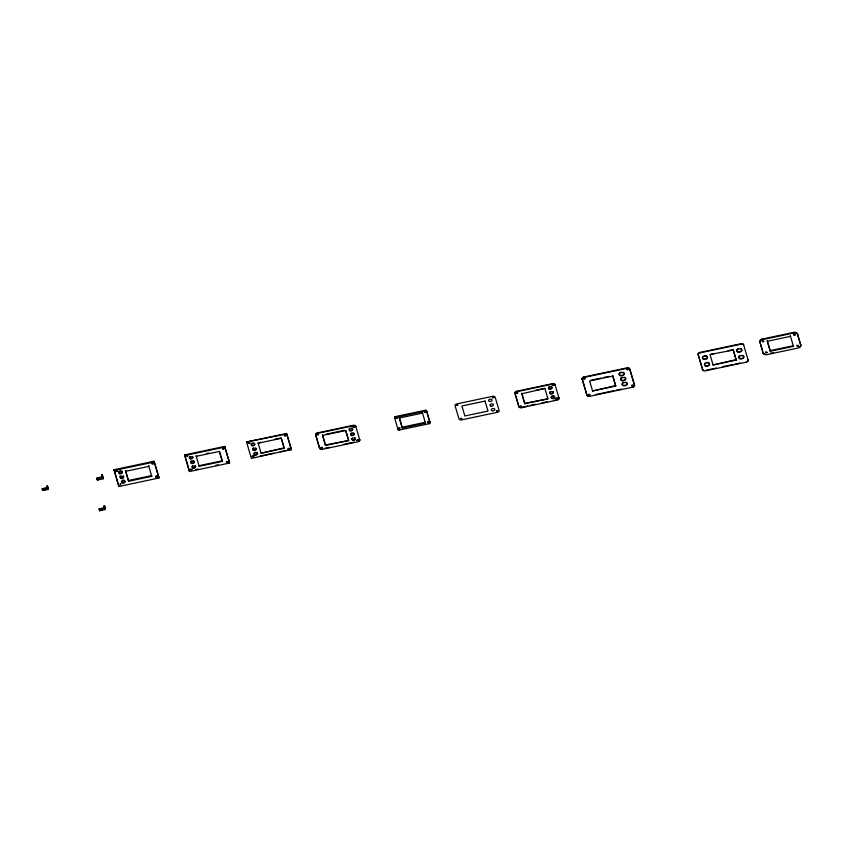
<?xml version="1.0" encoding="UTF-8"?>
<svg xmlns="http://www.w3.org/2000/svg" width="843" height="843" viewBox="0 0 843 843"><rect width="100%" height="100%" fill="white"/><g stroke="black" fill="none" stroke-linecap="round" stroke-linejoin="round"><path stroke-width="1.26" d="M424.429 411.605C427.696 411.784 423.471 413.376 425.146 411.763M762.283 340.941L763.589 340.983M427.591 421.9C430.499 422.923 426.242 423.66 428.908 421.964M766.856 351.995L765.528 352.005M227.663 461.511L226.335 461.564M797.004 345.187L797.626 345.788L798.247 345.166M191.698 469.14L190.37 469.161M552.334 384.84L552.776 385.441L553.577 384.819M222.52 448.002L222.973 448.676L223.722 448.107M117.093 470.784L115.923 470.931M186.588 455.599C188.727 456.558 185.66 457.443 187.736 455.641M424.472 411.258L425.515 411.036A1.054 0.695 -8.5 0 1 426.684 411.5L430.056 422.807A1.054 0.695 -8.5 0 1 429.224 423.692L399.255 430.046A1.054 0.695 -8.5 0 1 398.022 429.593L394.535 417.485A1.054 0.695 -8.5 0 1 395.367 416.6L425.336 410.256A1.054 0.695 -8.5 0 1 426.569 410.699L430.056 422.807M631.85 385.198L633.125 385.262L631.807 385.536M627.171 368.844L627.582 369.592L628.13 368.802M398.96 427.801C400.414 428.56 399.118 430.035 399.392 428.465M152.983 463.239L151.824 463.25M321.246 447.211L321.573 447.981L322.195 447.211M583.83 378.001L584.051 378.792L584.757 378.054M100.696 509.583C100.254 508.087 100.833 511.048 100.475 509.509M284.565 434.956L285.651 435.146L284.576 435.662M156.176 475.863L156.261 476.716L156.84 475.895M399.519 428.529L400.004 427.854M396.294 417.875L395.62 417.728M425.114 411.848L425.736 411.437L425.336 410.256M114.016 469.72L154.1 461.226L158.863 477.191L158.979 477.992L118.895 486.485L114.016 469.72L118.895 486.485M184.628 454.925L224.712 446.421L229.475 462.396L229.57 463.028L189.475 471.532L184.628 454.925L189.475 471.532M246.556 441.964L286.641 433.471L291.404 449.445L251.383 458.413L246.556 441.964L286.715 433.945L291.478 449.92M114.132 470.51L154.216 462.017L158.979 477.992M184.722 455.557L224.807 447.064L229.57 463.028M46.871 486.137L47.493 486L48.199 489.404L42.614 490.584L42.15 488.771L47.113 487.728L46.871 486.137L47.271 487.465L47.893 487.338M97.461 478.582L97.503 478.708A1.054 0.695 -8.5 0 0 97.82 479.772L97.472 480.183L96.956 478.034L101.813 477.001L101.529 475.094L102.351 474.925L103.131 478.792L97.862 479.909M206.398 453.523L208.98 452.976M258.042 442.744L261.088 453.207L284.239 448.297L281.256 438.318L258.116 443.218L260.613 442.196M274.765 439.203L281.193 437.844L284.239 448.297M125.618 471.29L148.768 466.39L148.653 465.589L151.74 476.369L128.6 481.269L125.502 470.499L128.6 481.269M102.751 476.253L101.919 476.421L101.529 475.094M48.199 489.404L47.798 488.065L42.15 488.771M43.783 489.846L46.27 489.319M97.05 478.666L102.73 477.465L103.131 478.792M317.305 432.923L353.259 425.304A2.118 1.38 -8.5 0 1 355.725 426.189L359.761 439.983A2.118 1.38 -8.5 0 1 358.096 441.743L322.131 449.361A2.118 1.38 -8.5 0 1 319.676 448.476L315.63 434.682A2.118 1.38 -8.5 0 1 317.305 432.923L317.379 433.397A2.118 1.38 -8.5 0 0 315.704 435.167M762.325 339.023L793.737 332.374A3.172 2.076 -8.5 0 1 797.436 333.712L800.797 345.324A3.172 2.076 -8.5 0 1 798.289 347.98L766.888 354.629A3.172 2.076 -8.5 0 1 763.189 353.291L759.817 341.678A3.172 2.076 -8.5 0 1 762.325 339.023L762.42 339.666A3.172 2.076 -8.5 0 0 759.912 342.311M317.379 433.397L353.333 425.778A2.118 1.38 -8.5 0 1 355.799 426.674L355.725 426.189M516.569 391.257L552.523 383.639A2.118 1.38 -8.5 0 1 554.989 384.534L559.025 398.317A2.118 1.38 -8.5 0 1 557.36 400.088L521.395 407.706A2.118 1.38 -8.5 0 1 518.94 406.811L514.894 393.028A2.118 1.38 -8.5 0 1 516.569 391.257L516.643 391.732A2.118 1.38 -8.5 0 0 514.968 393.502M583.799 377.011L627.224 367.811A2.118 1.38 -8.5 0 1 629.689 368.707L634.589 385.388A2.339 1.528 -8.5 0 1 632.924 387.148L589.489 396.358A2.118 1.38 -8.5 0 1 587.023 395.462L582.123 378.781A2.308 1.507 -8.5 0 1 583.799 377.011L583.862 377.485A2.308 1.507 -8.5 0 0 582.197 379.255M699.764 352.448L741.092 343.691A2.118 1.38 -8.5 0 1 743.558 344.576L748.184 360.361A2.118 1.38 -8.5 0 1 746.519 362.132L705.18 370.888A2.118 1.38 -8.5 0 1 702.725 369.993L698.088 354.218A2.118 1.38 -8.5 0 1 699.764 352.448L699.827 352.922A2.118 1.38 -8.5 0 0 698.162 354.692M394.535 417.485L394.65 418.286A1.054 0.695 -8.5 0 1 395.483 417.401L425.452 411.047M516.643 391.732L552.597 384.113A2.118 1.38 -8.5 0 1 555.063 385.009L554.989 384.534M583.862 377.485L627.297 368.286A2.118 1.38 -8.5 0 1 629.763 369.181L634.589 385.388M699.827 352.922L741.166 344.165A2.118 1.38 -8.5 0 1 743.621 345.061L743.558 344.576M762.42 339.666L793.832 333.006A3.172 2.076 -8.5 0 1 797.531 334.344L800.797 345.324M326.336 434.156L344.334 430.341M322.542 435.452L345.693 430.541L348.665 440.531L325.524 445.431L322.479 434.977L325.524 445.431M535.885 390.32L544.884 388.412L547.929 398.865L524.789 403.765L521.743 393.312L524.789 403.765M521.806 393.786L544.884 388.412M711.323 354.239L713.895 353.691M728.046 350.699L733.189 349.603L736.234 360.066L713.083 364.966L710.038 354.513L733.262 350.087L736.234 360.066M590.817 380.235L601.112 378.054M603.683 377.516L608.825 376.421M612.756 376.083L589.605 380.983L592.587 390.973L615.727 386.062L612.682 375.609L615.727 386.062M128.484 480.478L151.624 475.578L151.74 476.369M284.165 447.823L261.088 453.207M199.19 466.316L222.331 461.416L219.359 451.437L196.208 456.337L196.113 455.705L199.19 466.316L199.096 465.684L222.236 460.784L219.633 452.048M156.355 477.728L158.863 477.191M195.65 469.562L198.158 469.035M215.692 465.315L218.2 464.788M260.087 456.074L273.859 453.155M280.129 451.827L291.404 449.445M399.182 417.211L402.153 427.201L425.293 422.29L425.42 423.081L402.269 427.991L399.297 418.012L422.438 413.102L422.322 412.311L425.42 423.081M325.451 444.956L348.665 440.531M767.204 340.646L770.175 350.625L793.326 345.725L793.421 346.357L770.27 351.268L767.299 341.278L790.439 336.378L790.344 335.746L793.421 346.357M524.715 403.291L547.929 398.865M736.16 359.592L713.083 364.966M615.653 385.588L592.587 390.973M770.555 353.196L773.073 352.669M324.629 448.35L329.771 447.254M343.891 444.261L354.165 442.09M527.75 405.862L521.395 407.706M530.321 405.325L535.453 404.24M541.87 402.87L547.012 401.784M553.43 400.425L556.001 399.877M706.371 370.151L716.381 368.022M722.651 366.694L732.672 364.576M735.17 364.05L740.186 362.985M595.801 394.524L613.683 390.741M616.244 390.193L621.354 389.108M104.216 507.834L103.942 506L104.564 505.874L105.312 509.509L99.516 510.732L99.052 508.919L104.216 507.834L104.616 509.161M104.964 507.201L104.342 507.338L103.942 506M105.312 509.509L104.911 508.171L99.052 508.919M102.551 509.594L99.516 510.732M120.117 484.303C122.045 485.146 119.2 485.094 120.749 483.471M358.18 439.614L356.979 440.109M516.337 392.817L517.613 392.416M793.674 334.534L794.981 334.197M759.817 341.678L763.189 353.291M698.088 354.218L702.725 369.993M582.123 378.781L587.023 395.462M514.894 393.028L518.94 406.811M348.602 440.057L345.693 430.541M315.63 434.682L319.676 448.476M96.956 478.034L97.472 480.183M797.436 333.712L797.531 334.344M793.737 332.374L793.832 333.006M770.175 350.625L770.27 351.268M748.184 360.361L748.11 359.887A2.118 1.38 -8.5 0 1 746.445 361.658L746.519 362.132M632.924 387.148L632.851 386.674A2.339 1.528 -8.5 0 0 634.516 384.903M589.489 396.358L589.415 395.873A2.118 1.38 -8.5 0 1 586.949 394.988M559.025 398.317L558.951 397.843A2.118 1.38 -8.5 0 1 557.55 399.54M429.224 423.692L429.108 422.901A1.054 0.695 -8.5 0 0 429.941 422.016M428.455 421.553L428.571 422.343M428.276 421.542L428.402 422.332M426.569 410.699L426.684 411.5M424.408 411.373L424.524 412.227M402.153 427.201L402.269 427.991M399.266 427.675L399.224 428.518M399.139 429.245L399.255 430.046M398.022 429.593L397.907 428.802A1.054 0.695 -8.5 0 0 398.349 429.213M395.367 416.6L395.483 417.401M359.761 439.983L359.698 439.498A2.118 1.38 -8.5 0 1 358.781 441.005M322.131 449.361L322.068 448.887A2.118 1.38 -8.5 0 1 319.602 447.991M224.712 446.421L224.807 447.064M154.1 461.226L154.216 462.017M102.351 474.925L102.73 477.465M104.564 505.874L104.911 508.171M47.493 486L47.798 488.065M551.87 387.285A1.76 1.149 -8.5 0 1 550.479 388.749A1.76 1.149 -8.5 0 1 548.435 388.012A1.76 1.149 -8.5 0 1 549.815 386.537M550.721 386.505A1.76 1.149 -8.5 0 1 551.722 387.011M552.987 391.531A1.76 1.149 -8.5 0 1 552.639 393.101A1.76 1.149 -8.5 0 1 550.289 393.217A1.76 1.149 -8.5 0 1 550.216 391.658M551.585 396.336A1.76 1.149 -8.5 0 1 554.504 396.336A1.76 1.149 -8.5 0 1 552.934 398.117A1.76 1.149 -8.5 0 1 551.343 396.61M520.51 407.295A2.118 1.38 -8.5 0 1 518.866 406.337M626.043 382.185A2.54 1.654 -8.5 0 1 626.834 384.313A2.54 1.654 -8.5 0 1 623.588 385.304A2.54 1.654 -8.5 0 1 622.239 383.344M622.534 382.933A2.54 1.654 -8.5 0 1 623.525 382.279M624.547 377.2A2.54 1.654 -8.5 0 1 624.948 379.708A2.54 1.654 -8.5 0 1 621.091 379.845A2.54 1.654 -8.5 0 1 622.029 377.295M623.061 372.206A2.54 1.654 -8.5 0 1 623.04 374.977A2.54 1.654 -8.5 0 1 619.173 374.229M619.131 373.797A2.54 1.654 -8.5 0 1 619.563 372.954M619.995 372.585A2.54 1.654 -8.5 0 1 621.175 372.111M703.536 370.33A2.118 1.38 -8.5 0 1 702.725 369.687M741.724 349.497A2.54 1.654 -8.5 0 1 739.933 351.573A2.54 1.654 -8.5 0 1 736.887 350.814A2.54 1.654 -8.5 0 1 738.141 348.612M740.66 348.517A2.54 1.654 -8.5 0 1 741.513 349.097M742.683 355.314A2.54 1.654 -8.5 0 1 742.367 358.222A2.54 1.654 -8.5 0 1 738.742 356.905M738.879 356.463A2.54 1.654 -8.5 0 1 740.165 355.409M708.868 362.827A2.54 1.654 -8.5 0 1 708.615 365.198A2.54 1.654 -8.5 0 1 705.054 365.335A2.54 1.654 -8.5 0 1 705.306 362.954M707.14 362.395A2.54 1.654 -8.5 0 1 708.373 362.574M704.463 355.693A2.54 1.654 -8.5 0 1 707.435 357.348A2.54 1.654 -8.5 0 1 703.705 358.855A2.54 1.654 -8.5 0 1 703.283 356.167M800.702 344.692A3.172 2.076 -8.5 0 1 799.67 346.747M799.343 346.937A3.172 2.076 -8.5 0 1 798.595 347.242M765.159 354.06A3.172 2.076 -8.5 0 1 763.094 352.659M352.458 428.676A1.76 1.149 -8.5 0 1 350.762 430.467A1.76 1.149 -8.5 0 1 349.445 428.781M350.13 428.339A1.76 1.149 -8.5 0 1 351.868 428.265M353.038 432.859A1.76 1.149 -8.5 0 1 353.849 434.335A1.76 1.149 -8.5 0 1 351.51 435.072A1.76 1.149 -8.5 0 1 350.709 433.597M350.951 433.323A1.76 1.149 -8.5 0 1 351.7 432.923M355.093 437.844A1.76 1.149 -8.5 0 1 354.271 439.656A1.76 1.149 -8.5 0 1 351.921 438.876M351.942 438.571A1.76 1.149 -8.5 0 1 352.321 438.002M97.851 479.962A1.054 0.695 -8.5 0 1 97.272 479.519M124.933 480.879A1.76 1.149 -8.5 0 1 123.089 482.407A1.76 1.149 -8.5 0 1 121.561 481.005M122.456 480.268A1.76 1.149 -8.5 0 1 124.195 480.204M123.542 476.653A1.76 1.149 -8.5 0 1 121.719 477.739A1.76 1.149 -8.5 0 1 120.085 476.811M120.106 476.516A1.76 1.149 -8.5 0 1 120.507 475.937M123.268 475.81A1.76 1.149 -8.5 0 1 123.478 476.063M122.172 471.669A1.76 1.149 -8.5 0 1 120.138 473.081A1.76 1.149 -8.5 0 1 118.852 471.574M119.432 471.068A1.76 1.149 -8.5 0 1 120.275 470.784M121.171 470.815A1.76 1.149 -8.5 0 1 121.866 471.142M255.808 448.065A1.76 1.149 -8.5 0 1 255.345 449.698A1.76 1.149 -8.5 0 1 252.921 449.604A1.76 1.149 -8.5 0 1 253.385 447.96M251.636 443.544A1.76 1.149 -8.5 0 1 254.554 443.544A1.76 1.149 -8.5 0 1 252.984 445.325A1.76 1.149 -8.5 0 1 251.393 443.818M195.397 465.81A1.76 1.149 -8.5 0 1 194.722 467.359A1.76 1.149 -8.5 0 1 192.415 467.243A1.76 1.149 -8.5 0 1 192.678 465.673M193.195 460.689A1.76 1.149 -8.5 0 1 193.753 462.428A1.76 1.149 -8.5 0 1 190.992 462.554A1.76 1.149 -8.5 0 1 191.867 460.742M192.689 456.59A1.76 1.149 -8.5 0 1 190.75 458.286A1.76 1.149 -8.5 0 1 189.707 456.506M395.694 418.297L397.032 418.212L395.694 418.297M115.944 471.406L117.272 471.342L115.944 471.406M248.432 443.334L249.77 443.27L248.432 443.334M248.358 442.86L249.697 442.796L248.358 442.86M357.032 440.362L358.359 440.299L357.032 440.362M496.39 410.899L497.718 410.836L496.443 410.783M556.285 398.697L557.623 398.634L556.285 398.697M556.222 398.223L557.55 398.159L556.222 398.223M155.85 477.033L157.177 476.98L155.85 477.033M226.44 462.08L227.768 462.027L226.44 462.08M288.274 448.487L289.602 448.434L288.274 448.487M288.338 448.961L289.676 448.908L288.338 448.961M317.052 434.25L318.38 434.198L317.052 434.25M317.126 434.725L318.454 434.672L317.179 434.609M456.484 405.262L457.812 405.209L456.484 405.262M516.38 393.059L517.718 393.007L516.38 393.059M631.86 385.788L633.198 385.746L631.86 385.788M583.598 378.781L584.937 378.739L583.598 378.781M797.046 345.936L798.374 345.904L797.046 345.936M190.486 469.677L191.814 469.656L190.486 469.677M252.32 456.095L253.648 456.063L252.32 456.095M252.394 456.569L253.722 456.537L252.394 456.569M353.017 426.611L354.345 426.59L353.017 426.611M353.08 427.095L354.408 427.064L353.143 426.979M492.438 397.633L493.766 397.601L492.438 397.633M552.344 385.43L553.672 385.409L552.344 385.43M588.361 394.503L589.689 394.471L588.361 394.503M588.435 394.977L589.763 394.956L588.435 394.977M793.779 334.934L795.097 334.945L793.779 334.934M762.378 341.573L763.684 341.626L762.378 341.573M627.055 369.529L628.362 369.582L627.129 369.424M43.225 489.593L44.121 489.635L43.225 489.593M97.83 478.392C98.873 480.236 98.652 478.213 97.83 478.392M765.665 352.522L766.951 352.637L765.665 352.522M151.94 463.703L153.226 463.819L151.94 463.703M222.52 448.75L223.816 448.855L222.52 448.75M284.428 435.631L285.724 435.747L284.428 435.631M321.109 447.886L322.395 448.002L321.194 447.781M460.468 418.423L461.753 418.539L460.468 418.423M520.373 406.231L521.659 406.337L520.373 406.231M492.691 396.315L456.737 403.934A2.118 1.38 -8.5 0 0 455.062 405.704L459.035 419.013A2.118 1.38 -8.5 0 0 461.49 419.898L497.454 412.29A2.118 1.38 -8.5 0 0 499.119 410.52L495.157 397.211A2.118 1.38 -8.5 0 0 492.691 396.315M485.052 401.089L461.901 405.989L464.883 415.968L488.023 411.068L485.052 401.089M552.26 398.549A1.76 1.149 -8.5 0 0 554.736 397.19A1.76 1.149 -8.5 0 0 551.996 396.579A1.76 1.149 -8.5 0 0 552.26 398.549M550.848 393.881A1.76 1.149 -8.5 0 0 553.356 392.553A1.76 1.149 -8.5 0 0 550.627 391.911A1.76 1.149 -8.5 0 0 550.848 393.881M549.236 389.16A1.76 1.149 -8.5 0 0 551.965 388.054A1.76 1.149 -8.5 0 0 549.457 387.148A1.76 1.149 -8.5 0 0 549.236 389.16M489.34 401.363A1.76 1.149 -8.5 0 0 492.059 400.256A1.76 1.149 -8.5 0 0 489.551 399.35A1.76 1.149 -8.5 0 0 489.34 401.363M490.942 406.084A1.76 1.149 -8.5 0 0 493.45 404.745A1.76 1.149 -8.5 0 0 490.721 404.113A1.76 1.149 -8.5 0 0 490.942 406.084M492.365 410.752A1.76 1.149 -8.5 0 0 494.83 409.382A1.76 1.149 -8.5 0 0 492.091 408.781A1.76 1.149 -8.5 0 0 492.365 410.752M623.272 385.662A2.54 1.654 -8.5 0 0 627.213 384.071A2.54 1.654 -8.5 0 0 623.588 382.764A2.54 1.654 -8.5 0 0 623.272 385.662M621.786 380.678A2.54 1.654 -8.5 0 0 625.727 379.076A2.54 1.654 -8.5 0 0 622.102 377.769A2.54 1.654 -8.5 0 0 621.786 380.678M620.3 375.683A2.54 1.654 -8.5 0 0 624.241 374.092A2.54 1.654 -8.5 0 0 620.617 372.775A2.54 1.654 -8.5 0 0 620.3 375.683M739.922 358.791A2.54 1.654 -8.5 0 0 743.853 357.19A2.54 1.654 -8.5 0 0 740.238 355.883A2.54 1.654 -8.5 0 0 739.922 358.791M737.899 351.995A2.54 1.654 -8.5 0 0 741.829 350.403A2.54 1.654 -8.5 0 0 738.215 349.097A2.54 1.654 -8.5 0 0 737.899 351.995M705.612 366.052A2.54 1.654 -8.5 0 0 709.553 364.461A2.54 1.654 -8.5 0 0 705.928 363.143A2.54 1.654 -8.5 0 0 705.612 366.052M703.589 359.266A2.54 1.654 -8.5 0 0 707.53 357.674A2.54 1.654 -8.5 0 0 703.905 356.357A2.54 1.654 -8.5 0 0 703.589 359.266M353.006 440.215A1.76 1.149 -8.5 0 0 355.472 438.845A1.76 1.149 -8.5 0 0 352.732 438.244A1.76 1.149 -8.5 0 0 353.006 440.215M351.584 435.546A1.76 1.149 -8.5 0 0 354.092 434.208A1.76 1.149 -8.5 0 0 351.362 433.576A1.76 1.149 -8.5 0 0 351.584 435.546M349.982 430.826A1.76 1.149 -8.5 0 0 352.701 429.719A1.76 1.149 -8.5 0 0 350.193 428.813A1.76 1.149 -8.5 0 0 349.982 430.826M119.822 473.829A1.76 1.149 -8.5 0 0 122.298 472.47A1.76 1.149 -8.5 0 0 119.548 471.859A1.76 1.149 -8.5 0 0 119.822 473.829M121.181 478.476A1.76 1.149 -8.5 0 0 123.689 477.149A1.76 1.149 -8.5 0 0 120.96 476.506A1.76 1.149 -8.5 0 0 121.181 478.476M122.351 483.071A1.76 1.149 -8.5 0 0 125.07 481.975A1.76 1.149 -8.5 0 0 122.572 481.058A1.76 1.149 -8.5 0 0 122.351 483.071M254.776 454.525A1.76 1.149 -8.5 0 0 257.494 453.429A1.76 1.149 -8.5 0 0 254.997 452.512A1.76 1.149 -8.5 0 0 254.776 454.525M252.32 445.757A1.76 1.149 -8.5 0 0 254.786 444.398A1.76 1.149 -8.5 0 0 252.046 443.787A1.76 1.149 -8.5 0 0 252.32 445.757M253.68 450.404A1.76 1.149 -8.5 0 0 256.177 449.077A1.76 1.149 -8.5 0 0 253.458 448.434A1.76 1.149 -8.5 0 0 253.68 450.404M254.849 454.999A1.76 1.149 -8.5 0 0 257.568 453.903A1.76 1.149 -8.5 0 0 255.06 452.997A1.76 1.149 -8.5 0 0 254.849 454.999M190.413 458.877A1.76 1.149 -8.5 0 0 192.878 457.507A1.76 1.149 -8.5 0 0 190.139 456.906A1.76 1.149 -8.5 0 0 190.413 458.877M191.772 463.524A1.76 1.149 -8.5 0 0 194.269 462.196A1.76 1.149 -8.5 0 0 191.551 461.553A1.76 1.149 -8.5 0 0 191.772 463.524M192.942 468.118A1.76 1.149 -8.5 0 0 195.66 467.011A1.76 1.149 -8.5 0 0 193.163 466.105A1.76 1.149 -8.5 0 0 192.942 468.118"/></g></svg>
